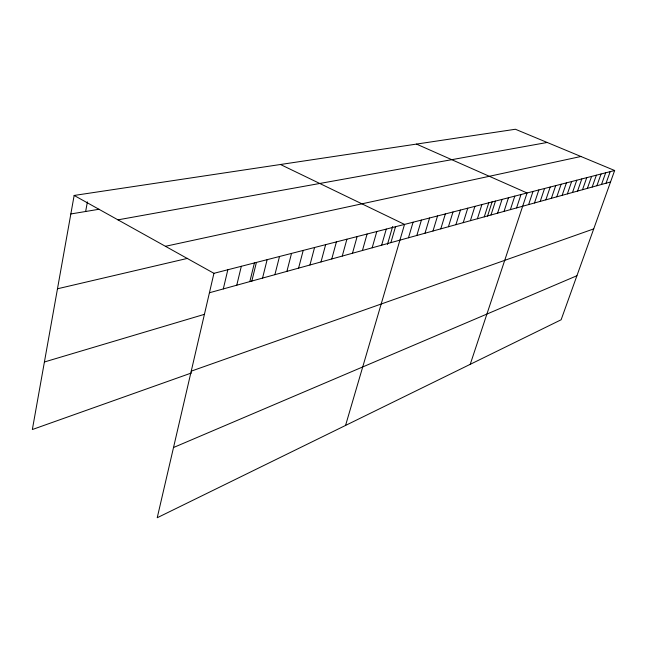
<?xml version="1.0" encoding="UTF-8"?>
<svg xmlns="http://www.w3.org/2000/svg" width="647" height="647" viewBox="0 0 647 647"><rect width="100%" height="100%" fill="white"/><g stroke="black" fill="none" stroke-linecap="round" stroke-linejoin="round"><path stroke-width="0.97" d="M614.65 170.501L213.939 273.317L157.221 517.746L561.127 319.772L614.65 170.501L515.4 129.254L74.146 195.451L32.35 429.527L191.585 372.931M85.639 211.496L87.402 201.88M223.296 288.926L227.833 269.75M236.762 285.206L241.323 266.289M249.847 281.591L254.417 262.933M251.723 281.469L256.309 262.803M262.545 278.081L267.138 259.665M274.894 274.676L279.504 256.495M286.904 271.36L291.522 253.414M298.582 268.133L303.208 250.413M309.945 264.995L314.571 247.494M321.001 261.938L325.635 244.655M331.774 258.962L336.408 241.889M342.263 256.066L346.905 239.204M352.486 253.244L357.128 236.576M362.449 250.494L367.084 234.02M372.171 247.809L376.797 231.529M381.641 245.189L386.267 229.103M387.448 244.453L392.656 226.474M390.885 242.633L395.511 226.725M345.563 425.427L404.529 224.412L280.474 164.5M408.467 237.781L413.069 222.22M416.822 235.476L421.423 220.077M424.99 233.219L429.584 217.99M432.98 231.011L437.558 215.936M440.793 228.852L445.354 213.939M448.428 226.741L452.989 211.981M455.909 224.679L460.454 210.065M463.22 222.657L467.757 208.188M470.385 220.684L474.906 206.361M477.397 218.743L481.902 204.565M484.263 216.85L488.752 202.802M487.523 216.179L492.197 201.605M490.992 214.99L495.465 201.08M497.583 213.17L502.04 199.397M504.037 211.383L508.485 197.739M510.37 209.636L514.802 196.122M516.573 207.922L520.989 194.537M470.232 364.318L527.062 192.976L416.498 144.095M528.623 204.598L533.007 191.447M534.479 202.98L538.846 189.951M540.221 201.395L544.572 188.479M545.858 199.834L550.193 187.04M551.381 198.305L555.7 185.624M556.816 196.809L561.119 184.241M562.146 195.337L566.424 182.875M567.379 193.89L571.641 181.532M572.514 192.474L576.768 180.222M577.561 191.075L581.799 178.928M582.518 189.708L586.74 177.666M587.395 188.366L591.593 176.421M592.183 187.04L596.364 175.191M596.89 185.738L601.055 173.986M601.516 184.46L605.665 172.806M606.061 183.206L610.194 171.641M173.517 447.522L576.914 275.735M191.237 371.143L593.711 228.901M44.408 361.98L204.363 314.353M209.426 292.759L610.542 181.969M57.486 288.78L187.687 258.339M165.422 246.297L580.925 156.485M117.956 219.851L547.2 142.469M70.846 213.963L99.064 209.256M74.146 195.451L213.939 273.317"/></g></svg>
